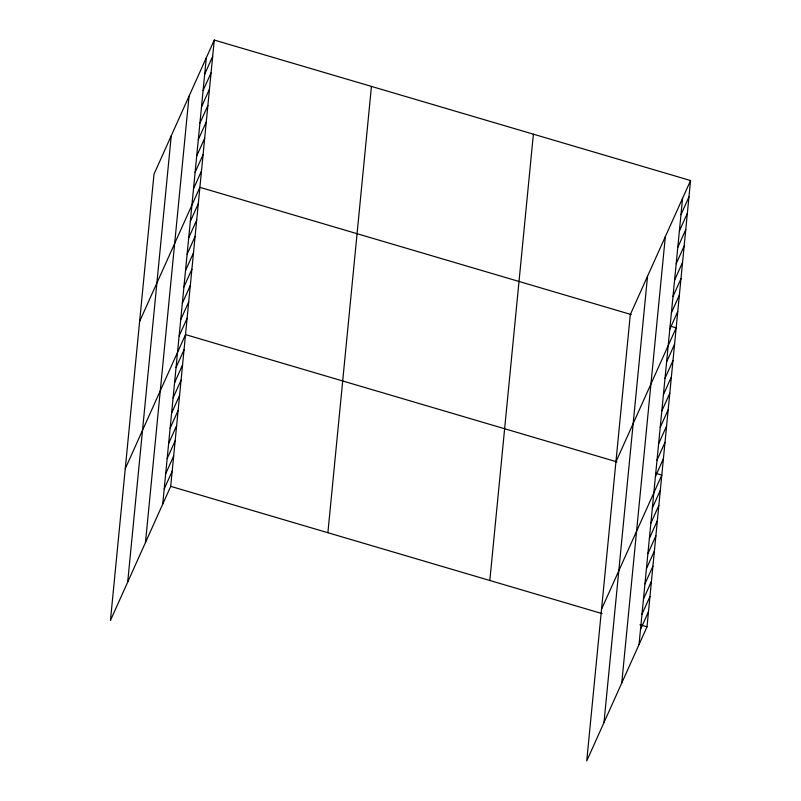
<?xml version="1.0" encoding="UTF-8"?>
<svg xmlns="http://www.w3.org/2000/svg" width="801" height="801" viewBox="0 0 801 801"><rect width="100%" height="100%" fill="white"/><g stroke="black" fill="none" stroke-linecap="round" stroke-linejoin="round"><path stroke-width="1.2" d="M127.699 582.067L171.254 135.759M145.472 542.517L189.036 96.21M162.723 504.119L206.288 57.812M214.267 40.05L154.002 174.147L110.448 620.455L170.713 486.357L214.267 40.05L690.552 180.545L646.998 626.853L586.732 760.95L630.287 314.643L690.552 180.545M327.889 532.715L371.444 86.418M489.822 580.485L533.386 134.178M603.984 722.562L647.538 276.255M621.756 683.003L665.321 236.706M639.018 644.615L682.572 198.308M204.686 74.183L212.676 56.41M203.094 90.543L211.074 72.781M201.492 106.913L209.482 89.141M199.9 123.274L207.88 105.512M198.298 139.644L206.288 121.872M196.706 156.005L204.686 138.233M195.104 172.365L203.094 154.603M193.512 188.736L201.492 170.963M139.624 321.431L199.9 187.334L631.278 314.583M190.318 221.466L198.298 203.694M188.716 237.827L196.696 220.065M187.114 254.187L195.104 236.425M185.522 270.558L193.502 252.786M183.92 286.918L191.91 269.156M182.328 303.289L190.308 285.516M180.726 319.649L188.716 301.887M179.134 336.019L187.114 318.247M125.256 468.715L185.522 334.608L616.9 461.857M176.05 367.549L184.04 349.787M174.578 382.728L182.558 364.966M173.096 397.907L181.076 380.135M171.614 413.076L179.594 395.314M170.132 428.255L178.112 410.482M168.651 443.424L176.631 425.661M167.169 458.603L175.149 440.83M165.687 473.771L173.677 456.009M164.205 488.95L172.195 471.178M680.97 214.678L688.96 196.906M679.378 231.038L687.358 213.276M677.776 247.409L685.766 229.637M676.184 263.769L684.164 246.007M674.582 280.13L682.572 262.368M672.99 296.5L680.97 278.728M671.388 312.861L679.378 295.098M669.796 329.231L677.776 311.459M615.919 461.927L676.184 327.829L670.277 326.077M666.602 361.952L674.582 344.19M665 378.322L672.99 360.55M663.408 394.683L671.388 376.921M661.806 411.053L669.796 393.281M660.214 427.414L668.194 409.651M658.612 443.784L666.602 426.012M657.02 460.144L665 442.372M655.418 476.505L663.408 458.743M601.541 609.211L661.806 475.103L655.899 473.361M652.344 508.044L660.324 490.282M650.863 523.223L658.843 505.451M649.381 538.392L657.361 520.63M647.899 553.571L655.889 535.799M646.417 568.75L654.407 550.978M644.935 583.919L652.925 566.157M643.453 599.098L651.443 581.326M641.971 614.267L649.961 596.505M640.49 629.446L648.48 611.674M170.713 486.357L602.092 613.606M639.909 624.76L646.998 626.853"/></g></svg>
